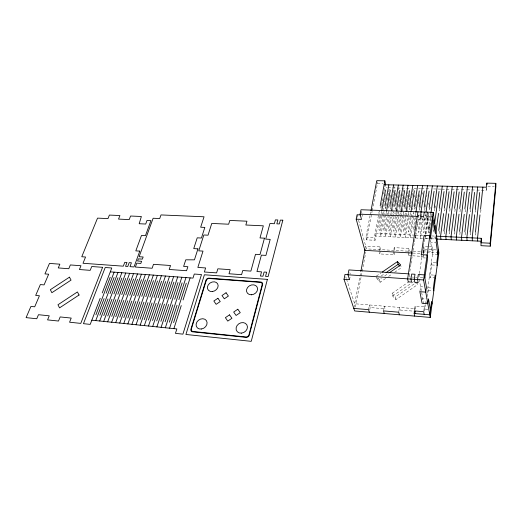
<?xml version="1.0" encoding="UTF-8"?>
<svg xmlns="http://www.w3.org/2000/svg" width="522" height="522" viewBox="0 0 522 522"><rect width="100%" height="100%" fill="white"/><g stroke="black" fill="none" stroke-linecap="round" stroke-linejoin="round"><path stroke-width="0.39" stroke-dasharray="2.61 1.96" d="M476.808 190.041L486.582 190.295L486.856 187.581M480.977 209.929L480.729 212.297L480.599 210.027M475.94 232.662L475.686 235.083L475.529 232.864M475.77 209.753L475.509 212.115L475.314 209.094M470.655 232.427L470.387 234.835L470.218 232.623M470.583 209.57L470.315 211.925L470.146 209.668M465.396 232.186L465.122 234.593L464.926 232.388M465.422 209.394L465.148 211.743L464.958 209.485M460.163 231.951L459.875 234.352L459.667 232.146M460.287 209.211L460.006 211.56L459.797 209.309M454.956 231.716L454.662 234.11L454.427 231.912M455.191 208.95L454.884 211.377L454.655 209.126M449.768 231.481L449.468 233.869L449.214 231.677M450.101 208.774L449.788 211.195L449.54 208.95M444.607 231.253L444.3 233.634L443.928 230.711M445.038 208.598L444.718 211.012L444.45 208.774M439.472 231.018L439.152 233.393L438.858 231.207M440 208.422L439.668 210.829L439.289 207.854M423.792 310.89L424.353 306.851L415.042 306.101L414.337 310.923M429.423 246.717L432.673 246.886L432.059 251.31L423.101 250.821L423.74 246.417L428.614 246.671M424.627 311.119L425.495 304.815M425.606 304.032L426.037 300.907M427.107 293.162L433.103 249.751L432.673 246.886M426.52 303.569L426.728 302.023M427.472 296.62L428.321 290.447L427.857 287.739L432.581 288.079M435.524 277.945L430.089 277.58L431.824 264.961L431.387 262.168L436.027 262.449M434.48 229.934L434.036 233.158L433.612 230.248M435.322 205.851L434.643 210.653L434.343 208.422M422.572 299.785L422.768 298.382L426.343 298.656M430.931 213.074L428.497 230.019L428.94 232.923L431.126 217.635M419.877 291.7L420.595 286.722L423.518 286.93M428.777 229.797L429.43 225.276L430.017 229.184M431.244 216.832L431.707 213.609M414.618 310.29L414.846 308.691L415.395 311.314M436.17 249.914L423.512 249.229L422.872 253.62L423.583 253.659L424.216 249.268L423.74 246.417M428.608 217.589L425.574 238.515L425.104 235.631M430.108 207.28L429.645 210.47L429.319 208.245M412.504 255.806L423.349 256.426L423.668 254.24M423.773 253.509L423.512 249.229M426.115 217.439L423.871 232.688L423.394 229.791L425.776 213.694M428.007 204.598L428.242 202.993M419.336 274.357L418.879 277.521L424.086 277.867M419.453 273.567L421.998 256.165M422.813 250.58L423.042 248.981M423.512 245.784L423.975 242.586M424.092 241.79L424.562 238.593L428.908 238.808M424.791 237.047L425.13 234.717M425.241 233.941L427.838 216.18M425.345 234.013L427.936 216.258M428.053 215.455L428.405 213.035L428.843 215.984M424.458 217.576L424.118 219.86L423.707 217.276M422.657 217.674L420.001 235.389L420.491 238.267L423.603 217.393M425.025 207.906L424.667 210.294L424.321 208.076M425.143 207.11L425.619 203.919M426.689 196.755L426.924 195.156M420.151 217.517L418.324 229.563L418.82 232.453L421.123 217.243M421.241 216.441L421.606 214.04M423.42 202.034L423.662 200.428M421.535 215.938L420.96 219.729L420.432 216.513M409.144 276.06L410.977 264.132M411.095 263.336L411.584 260.158M411.708 259.362L412.321 255.388M412.439 254.592L412.928 251.408M413.052 250.612L414.272 242.665M414.396 241.869L414.886 238.691M415.003 237.895L415.492 234.711M415.616 233.915L415.864 232.329M416.347 229.145L417.815 219.605L431.57 220.16M418.279 216.571L418.513 215.057L420.862 215.149M420.438 205.348L419.708 210.118L419.231 207.162M420.562 204.552L421.052 201.375M422.148 194.223L422.389 192.631M414.044 230.626L414.292 229.027M414.416 228.231L415.656 220.245M415.78 219.442L416.151 217.048M418.259 203.469L418.507 201.877M418.631 201.074L419.127 197.877M419.251 197.081L419.747 193.884M398.736 312.195L399.48 307.432L400.106 310.042L399.859 311.621M408.073 252.792L408.759 248.439L394.208 247.65L393.477 251.976L394.103 254.749L379.775 253.933L379.429 252.55M413.665 217.008L410.403 237.771L409.861 234.907L413.404 212.48L413.92 215.41M415.277 206.771L414.781 209.942L414.396 207.73M415.401 205.981L415.903 202.804M416.027 202.014L416.523 198.843M416.647 198.047L417.15 194.876M411.727 255.76L408.628 255.584L409.078 252.687M415.773 213.315L413.274 229.334L413.665 231.5M411.082 217.654L408.798 231.99L408.25 229.112L410.931 212.33M411.206 216.852L411.838 212.872M412.347 209.687L412.602 208.089M412.726 207.293L413.235 204.109M414.377 196.938L414.631 195.345M408.602 217.609L405.392 237.53L404.831 234.665L408.452 212.297L408.987 215.221M410.631 205.022L409.868 209.766L409.47 207.56M410.762 204.232L411.271 201.068M411.78 197.903L412.034 196.324M412.165 195.528L412.674 192.364M412.798 191.574L413.313 188.409M405.47 215.338L403.245 228.884L403.819 231.761L406.286 216.663M405.601 214.542L405.862 212.943M406.41 215.867L407.447 209.511M407.578 208.715L408.1 205.537M408.23 204.741L408.746 201.564M408.876 200.768L409.398 197.59M409.522 196.794L410.044 193.616M402.991 215.299L399.819 234.43L400.407 237.282L403.819 216.623M403.128 214.503L403.519 212.115L404.08 215.031M405.503 206.438L404.981 209.59L404.563 207.391M405.633 205.648L406.155 202.49M406.286 201.701L406.808 198.543M406.938 197.76L407.454 194.602M407.584 193.812L408.106 190.654M400.537 215.149L398.266 228.662L398.867 231.533L402.175 211.71M400.674 214.353L400.942 212.761M394.103 254.749L394.586 251.878M402.312 210.921L402.84 207.749M402.971 206.953L403.499 203.782M403.637 202.993L404.165 199.822M404.296 199.026L404.824 195.854M398.932 216.434L395.448 237.04L394.834 234.189L398.071 215.11M400.916 204.696L400.113 209.42L399.539 206.49M401.046 203.906L401.581 200.761M401.712 199.972L402.247 196.827M402.377 196.037L402.912 192.886M403.043 192.103L403.578 188.951M383.539 310.91L384.336 306.186L385.034 308.789L370.183 307.549L369.4 304.965L368.558 309.65M397.183 212.323L393.934 231.305L393.314 228.44L396.178 211.788M397.314 211.534L399.617 198.086M399.748 197.296L400.289 194.132M398.208 214.314L398.612 211.932L399.199 214.849M394.064 216.245L390.508 236.799L389.869 233.954L393.725 211.749L394.338 214.659M396.361 202.96L395.271 209.244L394.821 207.051M396.498 202.177L397.04 199.039M397.177 198.249L397.718 195.111M397.855 194.328L398.938 188.044M391.167 212.395L388.381 228.218L389.027 231.076L391.513 216.878M391.65 216.088L392.335 212.141M392.479 211.358L393.164 207.41M393.307 206.621L394.41 200.311M394.547 199.521L395.095 196.363M395.239 195.574L395.65 193.212L395.206 190.987M388.303 214.738L384.929 233.719L385.595 236.557L389.216 216.056M388.446 213.942L388.864 211.573L389.34 213.746M391.285 204.37L390.456 209.074L389.986 206.882M391.422 203.587L391.839 201.238M391.976 200.455L392.531 197.323M392.668 196.54L393.223 193.408M393.36 192.625L394.195 187.92L393.745 185.688M379.076 251.167L379.853 246.88L365.687 246.116L365.42 247.532M385.882 214.581L383.474 227.997L384.14 230.855L387.657 211.175M386.026 213.792L386.313 212.213M369.765 309.885L370.183 307.549M379.775 253.933L380.284 251.082M388.224 208.03L388.642 205.668M388.786 204.878L389.908 198.582M390.051 197.799L390.613 194.647M383.455 214.549L380.009 233.484L380.701 236.322L384.394 215.867M383.598 213.759L384.022 211.39L384.681 214.288M385.797 208.121L386.078 206.555M386.221 205.772L386.645 203.43M387.207 200.304L388.622 192.487M388.759 191.704L389.327 188.579M381.915 216.193L379.279 230.626L378.587 227.781L381.621 211.247M382.065 215.397L384.694 200.957M384.844 200.161L385.432 196.951M385.575 196.148L386.012 193.74M370.046 215.606L365.929 237.053L366.685 239.866L375.05 240.29L379.598 215.677M381.452 205.609L380.877 208.728L380.375 206.549M381.595 204.833L382.169 201.714M382.319 200.931L382.75 198.595M383.611 193.916L384.042 191.581M384.185 190.798L384.76 187.679L387.207 187.744M384.903 186.902L385.19 185.356M375.05 240.29L374.333 237.471L379.207 211.214L379.886 214.105M355.41 306.988L361.152 276.738M361.309 275.942L365.844 252.061M366.685 239.866L372.134 211.345M372.29 210.555L377.439 183.62L376.93 181.395M353.942 307.634L360.917 271.088M370.202 214.816L370.809 211.638M349.551 279.675L350.236 276.216M362.092 216.454L362.385 214.986M416.934 281.997L417.456 284.712L395.957 299.602L392.707 296.033L392.055 293.384L409.026 281.658M392.707 296.033L413.522 281.639M395.957 299.602L395.317 296.959L414.97 283.361M376.316 276.131L380.943 272.954M385.601 278.494L380.16 282.239L377.041 278.813L378.248 277.985M381.262 275.916L384.871 273.437M380.16 282.239L379.442 279.557L381.432 278.187M384.753 275.91L388.733 273.176M388.616 276.412L392.237 273.926M394.652 272.269L401.268 267.708L400.674 264.961M377.439 183.62L383.063 183.751M487.809 186.25L494.282 186.406M388.022 187.763L401.053 188.096M401.868 188.116L410.827 188.351M414.09 188.429L420.601 188.599M421.417 188.618L430.376 188.853M433.638 188.931L440.966 189.121M441.782 189.14L450.74 189.375M451.556 189.395L460.515 189.623M461.331 189.643L466.218 189.773M467.033 189.793L475.992 190.021M424.791 215.299L426.37 215.358M432.79 229.98L434.402 230.052M414.814 235.141L375.116 233.256L375.827 236.081L430.252 238.743M415.623 235.181L422.918 235.526M431.831 235.951L435.067 236.101M436.79 238.052L431.309 237.784L430.676 242.254L436.177 242.528M431.061 238.782L435.935 239.017M365.929 237.053L374.333 237.471M412.393 251.415L366.451 248.877L358.151 218.692M413.17 251.454L438.082 252.831M412.745 253.053L422.096 253.575M437.88 254.455L432.497 254.155L430.324 239.918M425.437 257.979L421.763 257.764L421.221 254.664M431.824 264.961L437.214 265.287M433.541 275.087L429.639 274.833L430.089 277.58M409.02 276.856L410.331 276.941M412.295 277.078L413.607 277.162M415.584 277.299L416.902 277.384M428.321 290.447L432.236 290.734M428.047 309.768L424.849 309.507L423.923 304.541M400.106 310.042L413.783 311.177M414.69 281.802L417.456 284.712M377.882 277.841L379.442 279.557M392.055 293.384L395.317 296.959M345.747 276.771L346.256 278.311M346.517 279.081L354.679 303.758L415.584 308.75L415.042 306.101M349.838 272.725L350.288 274.128M357.074 214.777L357.935 217.909M376.499 276.804L377.041 278.813M361.394 211.24L361.987 213.485M379.853 246.88L380.538 249.653M385.171 206.719L385.654 208.904M394.208 247.65L394.828 250.443M408.211 253.49L408.628 255.584M408.759 248.439L409.307 251.245M419.159 279.055L423.779 303.771M415.049 235.866L415.434 238.019L418.872 215.599L418.507 213.394M422.99 254.318L423.349 256.426M423.101 250.821L423.583 253.659M426.787 216.754L429.371 233.686M435.492 236.844L435.805 239.011M486.445 187.202L486.582 190.295"/><path stroke-width="0.78" d="M435.877 236.14L481.245 238.3L480.971 245.679L490.282 246.156L490.158 243.213L495.809 183.326L486.863 183.124L486.445 187.202L384.12 184.716M490.282 246.156L495.9 186.439L495.809 183.326M479.966 214.933L477.539 238.123L477.728 241.06M480.553 209.27L482.876 187.111M475.483 232.127L479.711 192.507M474.694 214.744L472.182 237.869L472.397 240.805M475.314 209.094L477.715 186.987M470.159 231.885L474.544 192.37M469.454 214.549L466.844 237.614L467.099 240.544M470.094 208.911L472.586 186.863M464.861 231.651L469.402 192.233M464.241 214.353L461.539 237.36L461.82 240.283M464.9 208.735L467.477 186.739M459.595 231.416L464.286 192.096M459.047 214.164L456.261 237.112L456.567 240.029M459.725 208.559L462.388 186.615M454.349 231.174L459.19 191.959M453.879 213.974L451.008 236.857L451.334 239.774M454.584 208.376L457.331 186.491M449.129 230.946L454.12 191.822M448.737 213.785L445.775 236.61L446.134 239.52M449.462 208.2L452.287 186.367M443.928 230.711L449.07 191.691M443.615 213.596L440.568 236.362L440.959 239.265M444.359 208.03L447.276 186.25M348.141 274.67L344.983 274.455L344.005 279.283L354.653 310.962L430.258 317.428L438.871 252.876L433.188 212.382L360.996 209.746L360.102 214.177L361.511 219.397L356.187 219.175L357.074 214.777L360.108 214.894M438.473 250.038L436.803 262.494L437.214 265.287M436.79 238.052L436.177 242.528L437.88 254.455M438.761 230.476L444.046 191.554M435.713 233.771L438.526 213.407M439.289 207.854L442.284 186.126M434.611 223.116L439.048 191.417M435.035 225.511L434.402 230.052L432.536 216.976L426.787 216.754L427.459 212.173M430.258 317.428L423.583 279.949L433.188 212.382M433.227 214.783L433.449 213.217M434.239 207.678L437.312 186.008M424.836 277.919L427.635 258.103L427.133 254.997L421.221 254.664L424.047 235.429L429.874 235.703L430.356 238.88L432.999 220.212M430.931 213.074L434.069 191.287M414.703 316.097L414.148 313.494L414.501 311.092M415.238 311.151L414.892 313.552L414.337 310.923L423.681 311.693L424.177 314.335M429.214 207.508L432.366 185.884M426.017 212.082L429.117 191.156M424.21 207.332L427.446 185.767M424.288 212.056L423.603 216.63L420.432 216.513L421.13 211.945M421.006 211.899L424.184 191.026M419.231 207.162L422.539 185.649M417.978 211.828L407.623 278.859L408.25 281.86L411.538 282.089L410.925 279.087L411.695 274.05L414.997 274.265L414.246 279.309L414.833 282.324L418.142 282.552L417.567 279.538L418.311 274.487L424.301 274.879L426.448 287.139L425.75 292.131L419.877 291.7L422.083 303.282L427.818 303.739L428.49 298.825L430.441 309.97M415.897 212.519L419.27 190.889M414.272 206.993L417.665 185.532M411.062 211.534L414.383 190.758M409.339 206.823L412.804 185.414M406.123 211.351L409.522 190.628M404.426 206.653L407.969 185.297M401.072 211.965L404.68 190.504M399.539 206.49L403.16 185.179M396.315 210.992L399.859 190.373M394.671 206.32L398.371 185.062M391.441 210.816L395.056 190.243M389.83 206.151L393.601 184.945M386.45 211.423L390.28 190.119M385.008 205.988L388.851 184.834M385.19 185.356L385.477 183.809L384.844 180.84L376.767 180.658L370.966 210.842M381.771 210.457L385.523 189.988M380.205 205.825L384.844 180.84M360.917 271.088L365.146 248.955M344.005 279.283L349.551 279.675L347.965 274.787L348.937 269.92L408.4 273.835M173.891 328.645L181.251 305.605M183.052 299.967L190.112 277.887M173.617 322.596L186.282 283.172M169.611 328.201L177.03 305.226M178.844 299.602L185.956 277.573M169.363 322.172L182.126 282.846M165.35 327.764L172.821 304.848M174.655 299.236L181.819 277.26M165.128 321.748L177.982 282.526M160.906 321.33L173.859 282.2M161.109 327.327L168.639 304.47M170.479 298.871L177.702 276.947M156.887 326.889L164.469 304.091M166.322 298.506L173.598 276.64M156.711 320.913L169.748 281.88M152.685 326.459L160.319 303.713M162.185 298.147L169.513 276.327M152.528 320.495L165.663 281.554M148.496 326.028L156.189 303.341M158.068 297.788L165.448 276.021M144.333 325.597L152.072 302.969M153.97 297.429L161.396 275.714M148.365 320.077L161.592 281.241M144.222 319.666L157.54 280.921M140.183 325.173L147.98 302.597M149.886 297.07L157.363 275.414M140.098 319.255L153.501 280.601M136.059 324.749L143.902 302.231M145.821 296.718L153.351 275.107M131.949 324.325L139.844 301.866M141.775 296.365L149.351 274.807M135.994 318.844L149.481 280.288M131.903 318.433L145.481 279.975M127.857 323.901L135.798 301.501M137.743 296.013L145.37 274.507M127.831 318.028L141.495 279.661M123.779 323.483L131.772 301.135M133.73 295.661L141.403 274.207M119.727 323.066L127.766 300.77M129.737 295.315L137.456 273.913M123.779 317.624L137.527 279.348M119.747 317.226L133.58 279.042M115.688 322.655L123.779 300.411M125.756 294.963L133.528 273.613M115.727 316.821L129.645 278.735M111.728 316.423L125.724 278.428M111.662 322.237L119.806 300.052M121.796 294.617L129.613 273.319M107.662 321.826L115.851 299.693M117.855 294.277L125.717 273.026M107.747 316.025L121.828 278.122M103.676 321.415L111.91 299.341M113.926 293.932L121.835 272.732M99.709 321.004L107.989 298.982M110.018 293.592L117.972 272.438M103.78 315.634L117.939 277.815M99.832 315.236L114.07 277.515M95.754 320.599L104.08 298.63M106.123 293.247L114.122 272.151M95.898 314.844L110.22 277.208M100.198 298.277L90.221 324.384L83.461 323.673L105.209 267.505L111.767 267.988L102.247 292.914M382.267 272.047L397.47 261.607L400.674 264.961L389.392 272.719M386.078 272.608L398.077 264.36L397.47 261.607M360.102 214.177L417.274 216.389M436.744 239.063L481.421 241.242L481.245 238.3M480.795 242.75L490.158 243.213M411.969 253.007L364.878 250.371L356.187 219.175M347.965 274.787L423.583 279.949M110.286 271.858L192.99 278.102L194.282 274.037L201.499 274.565L182.915 334.145L175.451 333.362L176.854 328.945L91.82 320.195M353.792 308.404L368.558 309.65L369.341 312.221M414.148 313.494L429.795 314.812L431.596 301.338L432.046 304.006M398.077 264.36L399.676 266.037M384.244 313.494L383.539 310.91L398.736 312.195L399.363 314.786M433.802 290.845L433.364 288.137L435.1 275.185L435.524 277.945M486.863 183.124L486.928 184.677M267.394 279.394L251.239 341.342L185.917 334.465L204.396 274.774L267.394 279.394M282.826 220.193L268.125 276.582L265.548 276.399L266.651 272.21L264.093 272.027L262.984 276.216L260.426 276.027L261.535 271.851L256.954 271.531L261.392 255.127L265.926 255.408L270.2 239.37L265.711 239.128L269.933 223.52L274.376 223.723L275.401 219.866L277.867 219.977L276.849 223.834L279.329 223.945L280.347 220.082L282.826 220.193M262.142 284.803L248.974 334.759A2.734 2.336 -32.1 0 1 245.777 336.944L193.088 331.496A2.675 2.199 -36.4 0 1 191.404 328.88L206.236 280.542A2.571 2.055 -31.5 0 1 209.25 278.52L260.269 282.35A2.63 2.173 -27 0 1 262.142 284.803M262.625 284.477L249.275 335.183A2.734 2.336 -32.1 0 1 246.071 337.369L192.598 331.829A2.675 2.199 -36.5 0 1 190.915 329.212L205.975 280.17A2.571 2.055 -31.5 0 1 208.989 278.154L260.752 282.03A2.63 2.173 -27 0 1 262.625 284.477M264.458 238.176L260.008 254.586L255.499 254.312L250.886 271.107L242.743 270.54L241.582 274.676L229.014 273.769L230.209 269.665L217.837 268.804L216.61 272.882L204.37 272.001L205.622 267.956L197.851 267.414L203.006 251.108L198.758 250.847L203.828 234.978L208.037 235.2L211.762 223.423L228.656 224.212L229.797 220.434L246.945 221.197L245.842 225.008L263.336 225.824L260.002 237.941L264.458 238.176M197.955 248.857L194.432 259.845L185.786 259.812L183.62 266.422L187.868 266.716L186.569 270.722L169.187 269.469L170.531 265.509L153.501 264.321L152.124 268.243L135.368 267.042L136.784 263.153L140.823 263.434L141.599 261.281L137.567 261.007L138.343 258.86L142.375 259.134L143.145 256.994L139.12 256.726L153.135 218.248L159.706 218.542L161.004 214.927L204.05 216.787L200.67 227.214L204.833 227.416L201.427 238.045L197.231 237.817L193.74 248.602L197.955 248.857M139.798 251.121L134.017 266.944L129.991 266.657L131.42 262.781L129.195 262.625L127.766 266.494L125.541 266.337L126.976 262.468L124.765 262.318L123.322 266.174L83.018 263.277L85.556 257.013L81.765 256.752L97.542 218.118L107.982 218.601L109.392 215.077L119.923 215.547L118.533 219.096L129.215 219.592L130.585 216.023L141.364 216.499L139.185 223.729L145.697 224.042L147.028 220.415L150.949 220.597L145.442 235.676L141.488 235.461L135.811 250.873L139.798 251.121M102.599 267.316L80.773 323.392L69.57 322.211L71.214 318.074L60.167 316.939L58.497 321.043L47.567 319.895L49.257 315.817L38.478 314.707L36.768 318.753L26.1 317.63L30.928 306.434L34.706 306.805L39.431 295.759L35.679 295.413L40.351 284.575L44.083 284.895L48.663 274.207L44.951 273.913L49.473 263.421L59.854 264.178L58.262 267.93L68.787 268.726L70.353 264.948L80.975 265.731L79.429 269.528L90.202 270.344L91.722 266.514L102.599 267.316M229.53 314.844L225.387 317.657L227.768 321.102L231.938 318.276L229.53 314.844M237.817 309.233L233.68 312.039L236.094 315.458L240.25 312.639L237.817 309.233M217.922 298.264L213.844 301.011L216.141 304.319L220.232 301.559L217.922 298.264M226.059 292.777L221.994 295.517L224.316 298.806L228.395 296.052L226.059 292.777M79.057 295.002L59.541 307.876L57.968 304.763L77.419 291.948L79.057 295.002M69.472 277.162L50.34 289.71L51.861 292.712L71.051 280.112L69.472 277.162M212.337 291.544A5.664 4.561 -31.6 0 0 217.635 283.785A5.664 4.561 -31.6 0 0 208.343 284.725A5.664 4.561 -31.6 0 0 212.337 291.544M251.376 294.786A5.768 4.757 -28.1 0 0 257.157 287.133A5.768 4.757 -28.1 0 0 247.604 287.459A5.768 4.757 -28.1 0 0 251.376 294.786M201.492 329.004A5.84 4.809 -35.3 0 0 206.412 320.612A5.84 4.809 -35.3 0 0 196.866 322.081A5.84 4.809 -35.3 0 0 201.492 329.004M241.425 333.147A5.938 5.024 -32 0 0 246.847 324.815A5.938 5.024 -32 0 0 236.995 325.656A5.938 5.024 -32 0 0 241.425 333.147"/></g></svg>
